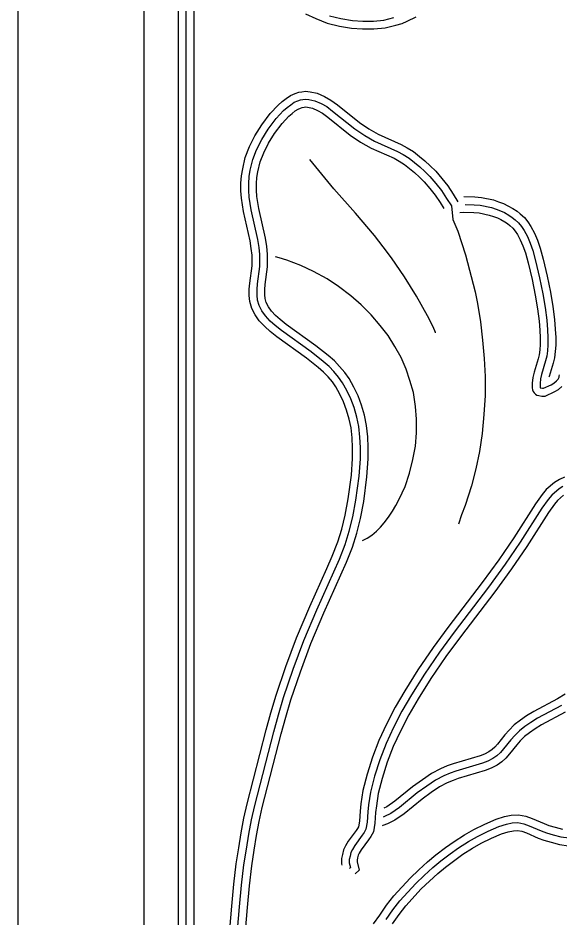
# Model space of a CAD drawing. Header units: millimetres. Extents: x 0 to 915, y 0 to 2130.
# Drawn here: x 157.6 to 297.1, y 1368.1 to 1599.5 of the extents above; entities that cross this region are included whole.
import ezdxf

# ---------------------------------------------------------------- set-up
doc = ezdxf.new("R2010")
doc.units = ezdxf.units.MM
doc.layers.add('ENGRAVE', color=5, linetype='CONTINUOUS')

msp = doc.modelspace()

# ---------------------------------------------------------------- linework, layer by layer
at = {"layer": 'ENGRAVE'}
msp.add_lwpolyline([(157.575, 1895.075), (757.575, 1895.075), (757.575, 235.075), (157.575, 235.075)], close=True, dxfattribs=at)
for points in [[(190.006, 1859.98), (725.144, 1859.98), (725.144, 754.361, -0.2196524), (190.006, 754.361)], [(198.806, 1850.55), (716.344, 1850.55), (716.344, 759.828, -0.2149113), (198.806, 759.828)], [(200.806, 1848.55), (714.344, 1848.55), (714.344, 761.122, -0.2138353), (200.806, 761.122)], [(202.806, 1846.55), (712.344, 1846.55), (712.344, 762.419, -0.2127538), (202.806, 762.419)]]:
    msp.add_lwpolyline(points, format="xyb", close=True, dxfattribs=at)
for points in [[(231.462, 1600.614), (234.069, 1599.42), (236.994, 1598.228), (240.153, 1597.465), (243.26, 1596.93), (246.074, 1596.713), (249.012, 1596.713), (251.882, 1597.044), (254.685, 1597.691), (256.301, 1598.153), (257.571, 1598.73), (259.853, 1599.817)], [(237.609, 1600.137), (240.558, 1599.425), (243.507, 1598.917), (246.151, 1598.713), (248.897, 1598.713), (251.541, 1599.018), (254.185, 1599.628)], [(212.021, 1365.165), (212.532, 1371.193), (213.043, 1376.819), (213.66, 1382.063), (214.276, 1386.17), (214.893, 1390.077), (215.617, 1393.799), (216.444, 1397.519), (221.338, 1416.486), (222.568, 1420.892), (223.904, 1425.415), (226.367, 1432.804), (229.141, 1440.2), (232.521, 1448.19), (236.899, 1457.963), (238.308, 1461.185), (239.786, 1464.83), (240.763, 1468.153), (241.655, 1471.719), (242.447, 1475.878), (243.245, 1481.962), (243.541, 1486.307), (243.541, 1489.048), (243.444, 1491.581), (243.157, 1494.161), (242.684, 1496.432), (242.012, 1498.735), (241.254, 1500.821), (240.303, 1502.817), (239.269, 1504.697), (238.372, 1505.953), (237.233, 1507.282), (236.113, 1508.495), (234.702, 1509.718), (231.721, 1512.103), (224.088, 1517.599), (222.4, 1518.97), (220.969, 1520.181), (219.57, 1521.697), (218.511, 1523.226), (217.644, 1524.837), (217.124, 1526.657), (216.999, 1528.155), (216.999, 1529.835), (217.11, 1531.394), (217.711, 1535.798), (217.711, 1538.602), (217.524, 1540.285), (217.235, 1542.208), (215.508, 1549.829), (214.974, 1553.245), (214.863, 1555.129), (214.863, 1557.077), (214.976, 1558.991), (215.31, 1560.775), (215.963, 1563.712), (217.071, 1566.482), (218.47, 1569.28), (220.188, 1572.072), (222.346, 1574.985), (224.42, 1577.169), (225.448, 1578.082), (226.473, 1578.879), (227.59, 1579.624), (228.789, 1580.157), (229.745, 1580.43), (230.489, 1580.554), (231.49, 1580.697), (232.641, 1580.553), (234.45, 1580.191), (236.373, 1579.35), (237.988, 1578.427), (239.641, 1577.215), (245.308, 1572.661), (247.713, 1571.026), (250.102, 1569.688), (256.008, 1567.041), (257.535, 1566.168), (259.186, 1565.177), (260.737, 1563.958), (262.12, 1562.788), (263.503, 1561.512), (264.898, 1560.117), (266.505, 1558.295), (268.019, 1556.349), (269.395, 1554.233), (270.622, 1552.29)], [(214.016, 1365.018), (214.524, 1371.018), (215.033, 1376.611), (215.643, 1381.798), (216.253, 1385.866), (216.863, 1389.73), (217.575, 1393.391), (218.389, 1397.052), (223.27, 1415.967), (224.49, 1420.34), (225.812, 1424.815), (228.253, 1432.137), (230.999, 1439.459), (234.355, 1447.391), (238.728, 1457.154), (240.151, 1460.408), (241.677, 1464.171), (242.694, 1467.628), (243.609, 1471.289), (244.422, 1475.561), (245.236, 1481.764), (245.541, 1486.239), (245.541, 1489.086), (245.439, 1491.73), (245.134, 1494.476), (244.626, 1496.917), (243.914, 1499.357), (243.1, 1501.595), (242.083, 1503.73), (240.965, 1505.764), (239.948, 1507.188), (238.728, 1508.611), (237.507, 1509.933), (235.982, 1511.256), (232.931, 1513.696), (225.304, 1519.188), (223.677, 1520.51), (222.355, 1521.628), (221.134, 1522.95), (220.219, 1524.272), (219.507, 1525.595), (219.1, 1527.018), (218.999, 1528.239), (218.999, 1529.764), (219.1, 1531.188), (219.711, 1535.662), (219.711, 1538.713), (219.507, 1540.544), (219.202, 1542.578), (217.473, 1550.205), (216.965, 1553.459), (216.863, 1555.188), (216.863, 1557.018), (216.965, 1558.747), (217.27, 1560.374), (217.88, 1563.12), (218.897, 1565.662), (220.219, 1568.306), (221.846, 1570.95), (223.88, 1573.696), (225.812, 1575.73), (226.728, 1576.544), (227.643, 1577.256), (228.558, 1577.866), (229.473, 1578.272), (230.185, 1578.476), (230.795, 1578.578), (231.507, 1578.679), (232.321, 1578.578), (233.846, 1578.272), (235.473, 1577.561), (236.897, 1576.747), (238.422, 1575.628), (244.117, 1571.052), (246.66, 1569.323), (249.202, 1567.9), (255.1, 1565.256), (256.524, 1564.442), (258.05, 1563.527), (259.473, 1562.408), (260.795, 1561.289), (262.117, 1560.069), (263.439, 1558.747), (264.965, 1557.018), (266.389, 1555.188), (267.711, 1553.154), (268.931, 1551.222), (269.338, 1547.764), (270.558, 1544.713), (272.592, 1538.611), (275.033, 1529.154), (275.643, 1526.103), (276.456, 1521.425), (276.965, 1516.747), (277.372, 1511.967), (277.575, 1507.391), (277.575, 1502.51), (277.27, 1497.628), (276.863, 1492.747), (276.151, 1488.069), (275.236, 1483.595), (274.117, 1479.222), (272.49, 1474.239), (271.575, 1471.798), (270.761, 1469.357)], [(216.01, 1364.871), (216.516, 1370.843), (217.022, 1376.404), (217.625, 1381.533), (218.23, 1385.561), (218.833, 1389.383), (219.533, 1392.983), (220.334, 1396.585), (225.202, 1415.449), (226.413, 1419.788), (227.721, 1424.215), (230.139, 1431.469), (232.857, 1438.718), (236.188, 1446.593), (240.556, 1456.344), (241.995, 1459.631), (243.567, 1463.511), (244.624, 1467.103), (245.563, 1470.859), (246.398, 1475.243), (247.227, 1481.566), (247.541, 1486.17), (247.541, 1489.124), (247.435, 1491.879), (247.112, 1494.791), (246.568, 1497.401), (245.816, 1499.98), (244.947, 1502.368), (243.864, 1504.643), (242.661, 1506.831), (241.524, 1508.422), (240.222, 1509.941), (238.901, 1511.372), (237.262, 1512.793), (234.141, 1515.29), (226.52, 1520.777), (224.953, 1522.049), (223.741, 1523.076), (222.699, 1524.204), (221.927, 1525.319), (221.371, 1526.352), (221.077, 1527.379), (220.999, 1528.322), (220.999, 1529.693), (221.091, 1530.981), (221.711, 1535.527), (221.711, 1538.824), (221.491, 1540.803), (221.169, 1542.947), (219.439, 1550.581), (218.956, 1553.673), (218.863, 1555.247), (218.863, 1556.959), (218.954, 1558.503), (219.23, 1559.973), (219.797, 1562.528), (220.723, 1564.842), (221.969, 1567.333), (223.504, 1569.829), (225.414, 1572.407), (227.204, 1574.291), (228.007, 1575.005), (228.813, 1575.632), (229.526, 1576.107), (230.158, 1576.388), (230.626, 1576.522), (231.101, 1576.601), (231.525, 1576.661), (232, 1576.602), (233.242, 1576.354), (234.574, 1575.771), (235.806, 1575.067), (237.204, 1574.042), (242.927, 1569.443), (245.607, 1567.621), (248.303, 1566.111), (254.193, 1563.471), (255.513, 1562.716), (256.913, 1561.876), (258.209, 1560.858), (259.47, 1559.791), (260.731, 1558.627), (261.981, 1557.377), (263.424, 1555.741), (264.758, 1554.027), (266.027, 1552.075), (267.01, 1550.518)], [(264.863, 1518.578), (264.863, 1518.679), (264.253, 1520.103), (262.829, 1522.95), (259.982, 1528.035), (256.931, 1533.018), (253.575, 1537.9), (251.439, 1540.747), (249.202, 1543.595), (244.321, 1549.391), (238.728, 1555.595), (232.524, 1563.12)], [(272.13, 1553.628), (274.933, 1553.524), (276.632, 1553.411), (279.729, 1552.747), (281.081, 1552.297), (282.333, 1551.842), (283.484, 1551.266), (284.712, 1550.596), (285.802, 1549.87), (286.619, 1549.169), (287.685, 1548.222), (288.541, 1547.122), (289.351, 1545.964), (290.268, 1544.245), (291.032, 1542.389), (291.788, 1540.337), (292.532, 1537.573), (293.564, 1533.136), (294.389, 1529.011), (295.012, 1525.379), (295.429, 1522.039), (295.639, 1519.524), (295.744, 1517.407), (295.744, 1515.46), (295.633, 1513.793), (295.405, 1512.193), (295.065, 1510.832), (294.042, 1507.354), (294.009, 1507.234)], [(272.494, 1551.613), (274.829, 1551.527), (276.355, 1551.425), (279.202, 1550.815), (280.422, 1550.408), (281.541, 1550.001), (282.558, 1549.493), (283.677, 1548.883), (284.592, 1548.272), (285.304, 1547.662), (286.219, 1546.849), (286.931, 1545.933), (287.643, 1544.917), (288.456, 1543.391), (289.168, 1541.662), (289.88, 1539.73), (290.592, 1537.086), (291.609, 1532.713), (292.422, 1528.645), (293.033, 1525.086), (293.439, 1521.832), (293.643, 1519.391), (293.744, 1517.357), (293.744, 1515.527), (293.643, 1514.001), (293.439, 1512.578), (293.134, 1511.357), (292.117, 1507.9), (291.812, 1506.781), (291.711, 1505.561), (291.711, 1504.442), (292.321, 1504.34), (292.626, 1504.34), (294.558, 1505.256), (295.27, 1505.662), (295.982, 1506.272), (296.389, 1506.679), (296.592, 1507.188), (296.643, 1507.493), (296.694, 1507.798)], [(271.138, 1549.49), (272.175, 1549.624), (274.726, 1549.529), (276.077, 1549.439), (278.675, 1548.882), (279.764, 1548.519), (280.75, 1548.161), (281.632, 1547.72), (282.641, 1547.169), (283.382, 1546.675), (283.989, 1546.156), (284.753, 1545.476), (285.321, 1544.745), (285.935, 1543.869), (286.645, 1542.538), (287.305, 1540.936), (287.972, 1539.123), (288.652, 1536.599), (289.654, 1532.29), (290.456, 1528.28), (291.054, 1524.793), (291.45, 1521.625), (291.647, 1519.258), (291.744, 1517.307), (291.744, 1515.593), (291.652, 1514.21), (291.474, 1512.963), (291.204, 1511.882), (290.193, 1508.445), (289.834, 1507.13), (289.711, 1505.644), (289.711, 1504.442), (289.765, 1503.978), (289.926, 1503.539), (290.185, 1503.149), (290.526, 1502.83), (290.933, 1502.599), (291.382, 1502.469), (292.155, 1502.34), (293.076, 1502.34), (295.484, 1503.481), (296.427, 1504.02), (297.342, 1504.804)], [(246.134, 1465.186), (247.27, 1465.798), (248.49, 1466.611), (249.711, 1467.628), (250.728, 1468.645), (251.643, 1469.764), (252.761, 1471.188), (253.778, 1472.713), (254.694, 1474.239), (255.507, 1475.866), (257.033, 1479.12), (258.151, 1482.476), (259.067, 1486.035), (259.677, 1489.493), (259.982, 1492.849), (259.982, 1496.408), (259.677, 1499.662), (259.473, 1501.493), (259.168, 1503.222), (258.253, 1506.374), (257.338, 1509.222), (256.016, 1512.272), (254.389, 1515.12), (252.66, 1517.866), (250.626, 1520.51), (248.287, 1523.256), (245.744, 1525.798), (243.1, 1528.137), (239.948, 1530.476), (236.999, 1532.51), (233.541, 1534.34), (230.287, 1535.866), (226.626, 1537.289), (224.694, 1537.9), (223.701, 1538.12)], [(297.962, 1481.477), (296.678, 1480.894), (295.403, 1480.129), (293.314, 1478.272), (292.262, 1476.986), (290.566, 1474.655), (284.956, 1465.881), (281.124, 1460.234), (276.885, 1454.381), (268.044, 1442.796), (264.248, 1437.667), (260.343, 1431.912), (256.952, 1426.568), (254.46, 1422.311), (252.286, 1417.962), (250.314, 1413.812), (248.635, 1409.509), (247.275, 1405.116), (246.223, 1400.907), (245.694, 1397.52), (245.482, 1395.612), (245.283, 1393.023), (245.041, 1391.576), (244.839, 1391.172), (244.428, 1390.596), (242.449, 1387.888), (241.753, 1386.727), (241.201, 1385.625), (240.95, 1384.495), (240.694, 1383.468), (240.694, 1382.06), (240.792, 1381.708)], [(297.609, 1479.12), (296.592, 1478.51), (294.761, 1476.883), (293.846, 1475.764), (292.219, 1473.527), (286.626, 1464.781), (282.761, 1459.086), (278.49, 1453.188), (269.643, 1441.595), (265.88, 1436.51), (262.016, 1430.815), (258.66, 1425.527), (256.219, 1421.357), (254.083, 1417.086), (252.151, 1413.018), (250.524, 1408.849), (249.202, 1404.578), (248.185, 1400.51), (247.677, 1397.256), (247.473, 1395.425), (247.27, 1392.781), (246.965, 1390.95), (246.558, 1390.137), (246.05, 1389.425), (244.117, 1386.781), (243.507, 1385.764), (243.1, 1384.95), (242.897, 1384.035), (242.694, 1383.222), (242.694, 1382.306), (242.999, 1381.086), (242.795, 1380.883)], [(297.781, 1476.891), (296.209, 1475.493), (295.43, 1474.542), (293.872, 1472.399), (288.296, 1463.68), (284.399, 1457.938), (280.095, 1451.994), (271.242, 1440.393), (267.512, 1435.353), (263.688, 1429.717), (260.368, 1424.485), (257.978, 1420.404), (255.881, 1416.21), (253.988, 1412.225), (252.413, 1408.189), (251.129, 1404.039), (250.147, 1400.112), (249.66, 1396.991), (249.465, 1395.238), (249.257, 1392.539), (248.888, 1390.325), (248.277, 1389.102), (247.671, 1388.254), (245.786, 1385.674), (245.262, 1384.801), (244.999, 1384.276), (244.844, 1383.576), (244.694, 1382.975), (244.694, 1382.553), (245.214, 1380.473), (244.21, 1379.468)], [(298.176, 1425.698), (296.216, 1424.522), (290.085, 1421.252), (288.274, 1420.08), (286.672, 1419.012), (285.093, 1417.771), (283.754, 1416.433), (282.656, 1415.224), (280.818, 1412.876), (280.124, 1412.096), (279.384, 1411.438), (278.558, 1410.859), (277.45, 1410.263), (276.323, 1409.829), (269.431, 1407.802), (267.888, 1407.251), (266.133, 1406.483), (263.832, 1405.278), (261.484, 1403.678), (258.97, 1401.897), (254.408, 1398.146), (252.356, 1396.747), (251.592, 1396.365)], [(298.188, 1421.04), (292.116, 1417.802), (290.47, 1416.736), (289.02, 1415.77), (287.752, 1414.774), (286.65, 1413.672), (285.715, 1412.643), (283.891, 1410.313), (282.958, 1409.263), (281.868, 1408.294), (280.66, 1407.448), (279.123, 1406.621), (277.607, 1406.038), (270.669, 1403.997), (269.364, 1403.531), (267.865, 1402.875), (265.894, 1401.843), (263.767, 1400.393), (261.4, 1398.716), (256.81, 1394.942), (254.387, 1393.29), (252.531, 1392.362), (251.284, 1391.917), (251.164, 1391.874)], [(297.202, 1422.781), (291.1, 1419.527), (289.372, 1418.408), (287.846, 1417.391), (286.422, 1416.272), (285.202, 1415.052), (284.185, 1413.933), (282.355, 1411.595), (281.541, 1410.679), (280.626, 1409.866), (279.609, 1409.154), (278.287, 1408.442), (276.965, 1407.933), (270.05, 1405.9), (268.626, 1405.391), (266.999, 1404.679), (264.863, 1403.561), (262.626, 1402.035), (260.185, 1400.306), (255.609, 1396.544), (253.372, 1395.018), (251.744, 1394.205), (251.371, 1394.071)], [(248.941, 1366.605), (250.509, 1368.905), (252.276, 1371.4), (254.181, 1373.834), (258.347, 1378.417), (260.551, 1380.516), (262.831, 1382.588), (264.936, 1384.378), (267.444, 1386.259), (269.64, 1387.828), (272.272, 1389.512), (274.716, 1390.893), (277.548, 1392.257), (280.425, 1393.536), (282.568, 1394.212), (284.324, 1394.563), (286.143, 1394.693), (288.076, 1394.307), (289.7, 1393.727), (292.773, 1392.395), (293.98, 1391.931), (295.591, 1391.457), (297.485, 1390.984)], [(252.151, 1367.764), (253.88, 1370.205), (255.711, 1372.544), (259.778, 1377.018), (261.914, 1379.052), (264.151, 1381.086), (266.185, 1382.815), (268.626, 1384.645), (270.761, 1386.171), (273.304, 1387.798), (275.643, 1389.12), (278.389, 1390.442), (281.134, 1391.662), (283.067, 1392.272), (284.592, 1392.578), (286.016, 1392.679), (287.541, 1392.374), (288.965, 1391.866), (292.016, 1390.544), (293.338, 1390.035), (295.067, 1389.527), (297.1, 1389.018), (299.236, 1388.713)], [(253.794, 1366.623), (255.485, 1369.01), (257.24, 1371.253), (261.21, 1375.62), (263.276, 1377.588), (265.472, 1379.584), (267.434, 1381.251), (269.807, 1383.031), (271.882, 1384.514), (274.336, 1386.084), (276.57, 1387.346), (279.229, 1388.627), (281.844, 1389.789), (283.565, 1390.333), (284.86, 1390.592), (285.889, 1390.665), (287.006, 1390.442), (288.23, 1390.004), (291.259, 1388.692), (292.696, 1388.139), (294.542, 1387.596), (296.715, 1387.053), (298.995, 1386.727)]]:
    msp.add_lwpolyline(points, dxfattribs=at)

doc.saveas('drawing.dxf')
